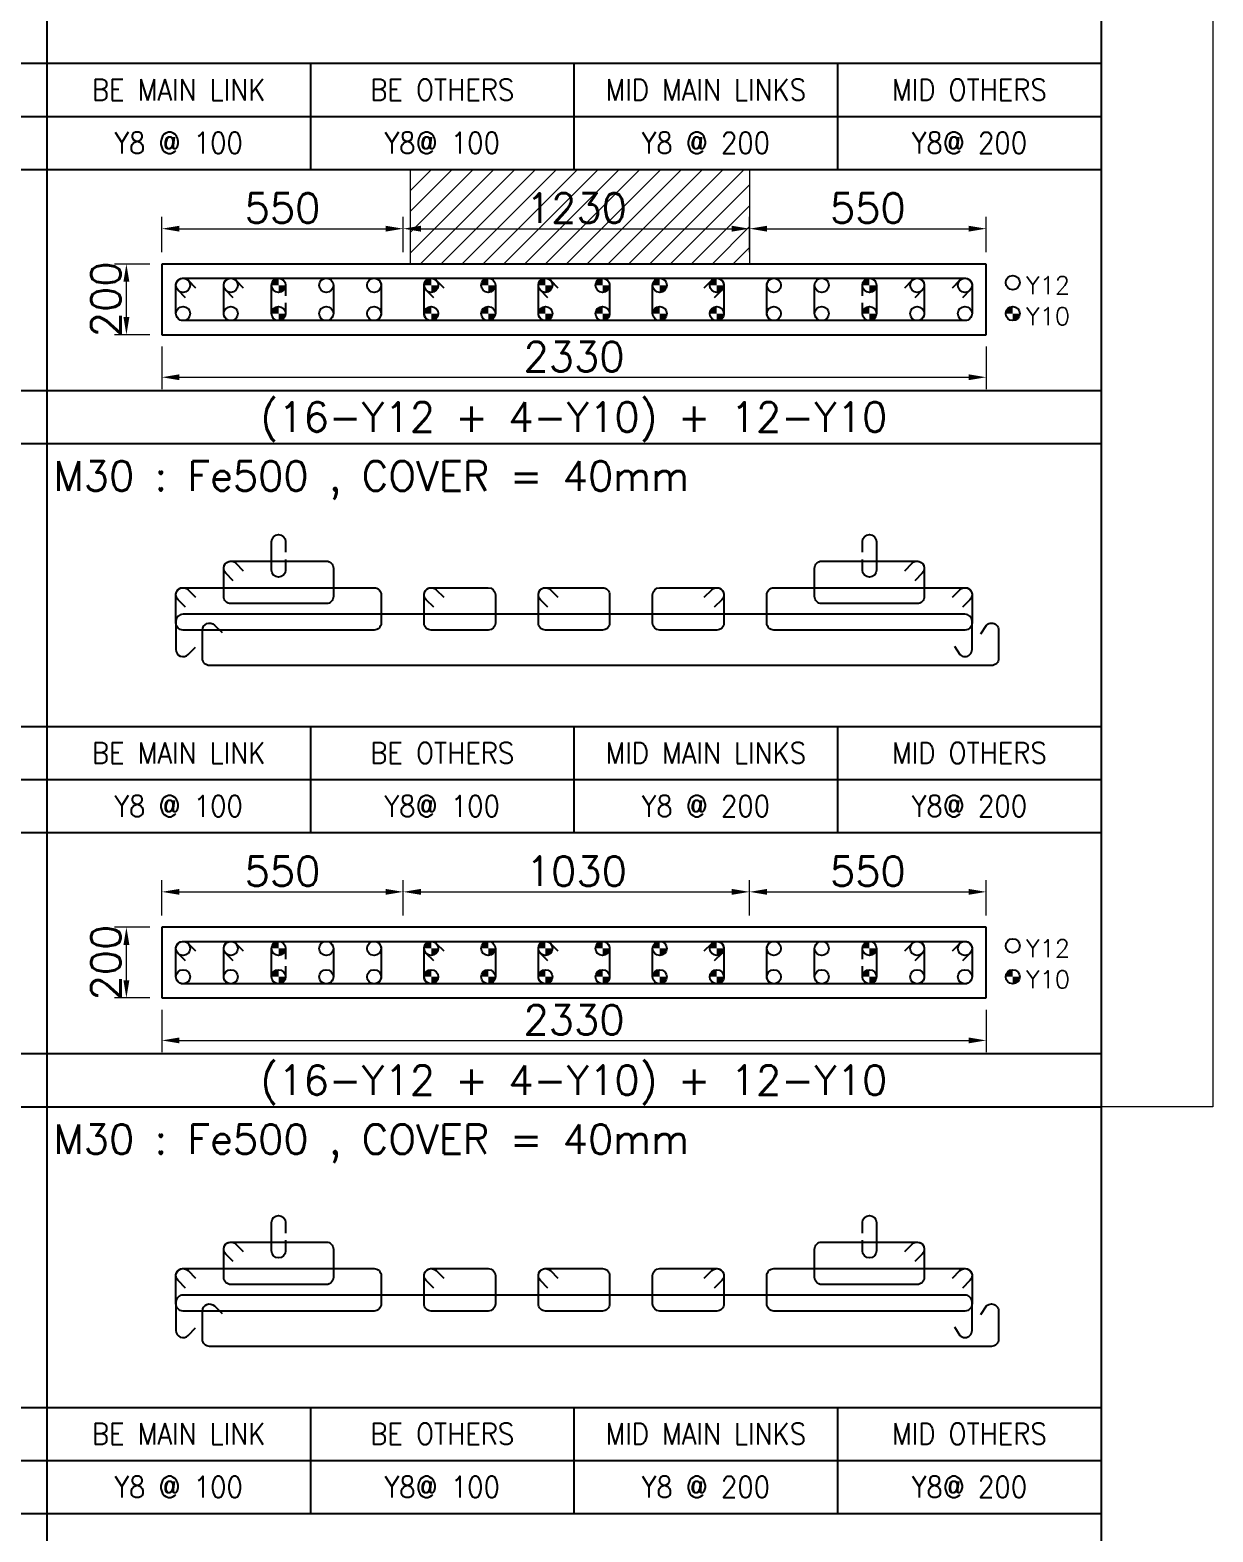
# Model space of a CAD drawing. Header units: millimetres. Extents: x -28339001 to -28288919, y 786803 to 887141.
# Drawn here: x -28324686 to -28314656, y 798369 to 811108 of the extents above; entities that cross this region are included whole.
import ezdxf
from ezdxf.enums import TextEntityAlignment as Align

# ---------------------------------------------------------------- set-up
doc = ezdxf.new("R2010")
doc.units = ezdxf.units.MM
doc.header["$LTSCALE"] = 1000
doc.header["$MEASUREMENT"] = 0
doc.header["$PDMODE"] = 34
doc.header["$PDSIZE"] = -8
doc.layers.get('0').update_dxf_attribs({"lineweight": 5})
for name, color, linetype in [('04 NORMAL TEXT.', 4, 'Continuous'), ('09 COL TEXT-SCH', 2, 'Continuous'), ('14 REINF', 6, 'Continuous'), ('22 TABLE FRAME', 5, 'Continuous'), ('23 STIRRUPS', 5, 'Continuous'), ('TEXT', 4, 'Continuous')]:
    doc.layers.add(name, color=color, linetype=linetype)
doc.layers.add('19 COLUMN', color=1, linetype='Continuous', lineweight=25)
doc.styles.add('ROMANS', font='simplex.shx')
doc.dimstyles.new('D 50', dxfattribs={"dimscale": 100, "dimtxt": 3, "dimasz": 1.5, "dimexe": 1, "dimexo": 1, "dimgap": 0.5, "dimtad": 1, "dimdec": 0, "dimdsep": 46, "dimtxsty": 'ROMANS', "dimcen": 2.5, "dimclrd": 5, "dimclre": 5, "dimclrt": 4, "dimadec": 0, "dimazin": 0, "dimtfac": 1, "dimtdec": 0, "dimtmove": 0, "dimatfit": 3, "dimfxl": 1, "dimlwd": 0, "dimlwe": 0, "dimarcsym": 0})

# ---------------------------------------------------------------- blocks, each defined once
blk = doc.blocks.new('*D43')
at = {"color": 5, "lineweight": 0, "transparency": 16777216}
for p, q in [((-28323568.5659, 802798.0245), (-28323568.5659, 802438.0245)), ((-28316578.5659, 802798.0245), (-28316578.5659, 802438.0245)), ((-28323418.5659, 802538.0245), (-28316728.5659, 802538.0245))]:
    blk.add_line(p, q, dxfattribs=at)
at = {"color": 5, "transparency": 16777216}
for points in [[(-28323418.5659, 802563.0245), (-28323418.5659, 802513.0245), (-28323568.5659, 802538.0245)], [(-28316728.5659, 802513.0245), (-28316728.5659, 802563.0245), (-28316578.5659, 802538.0245)]]:
    blk.add_solid(points, dxfattribs=at)
at = {"layer": 'Defpoints', "color": 0, "transparency": 16777216}
for p in [(-28323568.5659, 802898.0245), (-28316578.5659, 802898.0245), (-28316578.5659, 802538.0245)]:
    blk.add_point(p, dxfattribs=at)
at = {"color": 4, "transparency": 16777216, "insert": (-28320073.5659, 802713.0245), "char_height": 250, "attachment_point": 5, "style": 'ROMANS'}
blk.add_mtext('2330', dxfattribs=at)
blk = doc.blocks.new('*D44')
at = {"color": 5, "lineweight": 0, "transparency": 16777216}
for p, q in [((-28323568.5659, 808423.0245), (-28323568.5659, 808063.0245)), ((-28316578.5659, 808423.0245), (-28316578.5659, 808063.0245)), ((-28323418.5659, 808163.0245), (-28316728.5659, 808163.0245))]:
    blk.add_line(p, q, dxfattribs=at)
at = {"color": 5, "transparency": 16777216}
for points in [[(-28323418.5659, 808188.0245), (-28323418.5659, 808138.0245), (-28323568.5659, 808163.0245)], [(-28316728.5659, 808138.0245), (-28316728.5659, 808188.0245), (-28316578.5659, 808163.0245)]]:
    blk.add_solid(points, dxfattribs=at)
at = {"layer": 'Defpoints', "color": 0, "transparency": 16777216}
for p in [(-28323568.5659, 808523.0245), (-28316578.5659, 808523.0245), (-28316578.5659, 808163.0245)]:
    blk.add_point(p, dxfattribs=at)
at = {"color": 4, "transparency": 16777216, "insert": (-28320073.5659, 808338.0245), "char_height": 250, "attachment_point": 5, "style": 'ROMANS'}
blk.add_mtext('2330', dxfattribs=at)
blk = doc.blocks.new('*D103')
at = {"color": 5, "lineweight": 0, "transparency": 16777216}
for p, q in [((-28323668.5659, 803498.0245), (-28323968.5659, 803498.0245)), ((-28323868.5659, 803048.0245), (-28323868.5659, 803348.0245)), ((-28323668.5659, 802898.0245), (-28323968.5659, 802898.0245))]:
    blk.add_line(p, q, dxfattribs=at)
at = {"color": 5, "transparency": 16777216}
for points in [[(-28323843.5659, 803348.0245), (-28323893.5659, 803348.0245), (-28323868.5659, 803498.0245)], [(-28323893.5659, 803048.0245), (-28323843.5659, 803048.0245), (-28323868.5659, 802898.0245)]]:
    blk.add_solid(points, dxfattribs=at)
at = {"layer": 'Defpoints', "color": 0, "transparency": 16777216}
for p in [(-28323868.5659, 803498.0245), (-28323568.5659, 803498.0245), (-28323568.5659, 802898.0245)]:
    blk.add_point(p, dxfattribs=at)
at = {"color": 4, "transparency": 16777216, "insert": (-28324043.5659, 803198.0245), "char_height": 250, "attachment_point": 5, "rotation": 90, "style": 'ROMANS'}
blk.add_mtext('200', dxfattribs=at)
blk = doc.blocks.new('*D104')
at = {"color": 5, "lineweight": 0, "transparency": 16777216}
for p, q in [((-28323568.5659, 803598.0245), (-28323568.5659, 803898.0245)), ((-28321521.4607, 803598.0245), (-28321521.4607, 803898.0245)), ((-28323418.5659, 803798.0245), (-28321671.4607, 803798.0245))]:
    blk.add_line(p, q, dxfattribs=at)
at = {"color": 5, "transparency": 16777216}
for points in [[(-28323418.5659, 803823.0245), (-28323418.5659, 803773.0245), (-28323568.5659, 803798.0245)], [(-28321671.4607, 803773.0245), (-28321671.4607, 803823.0245), (-28321521.4607, 803798.0245)]]:
    blk.add_solid(points, dxfattribs=at)
at = {"layer": 'Defpoints', "color": 0, "transparency": 16777216}
for p in [(-28321521.4607, 803798.0245), (-28323568.5659, 803498.0245), (-28321521.4607, 803498.0245)]:
    blk.add_point(p, dxfattribs=at)
at = {"color": 4, "transparency": 16777216, "insert": (-28322545.0133, 803973.0245), "char_height": 250, "attachment_point": 5, "style": 'ROMANS'}
blk.add_mtext('550', dxfattribs=at)
blk = doc.blocks.new('*D105')
at = {"color": 5, "lineweight": 0, "transparency": 16777216}
for p, q in [((-28321521.4607, 803598.0245), (-28321521.4607, 803898.0245)), ((-28318585.9465, 803598.0245), (-28318585.9465, 803898.0245)), ((-28321371.4607, 803798.0245), (-28318735.9465, 803798.0245))]:
    blk.add_line(p, q, dxfattribs=at)
at = {"color": 5, "transparency": 16777216}
for points in [[(-28321371.4607, 803823.0245), (-28321371.4607, 803773.0245), (-28321521.4607, 803798.0245)], [(-28318735.9465, 803773.0245), (-28318735.9465, 803823.0245), (-28318585.9465, 803798.0245)]]:
    blk.add_solid(points, dxfattribs=at)
at = {"layer": 'Defpoints', "color": 0, "transparency": 16777216}
for p in [(-28318585.9465, 803798.0245), (-28321521.4607, 803498.0245), (-28318585.9465, 803498.0245)]:
    blk.add_point(p, dxfattribs=at)
at = {"color": 4, "transparency": 16777216, "insert": (-28320053.7036, 803973.0245), "char_height": 250, "attachment_point": 5, "style": 'ROMANS'}
blk.add_mtext('1030', dxfattribs=at)
blk = doc.blocks.new('*D106')
at = {"color": 5, "lineweight": 0, "transparency": 16777216}
for p, q in [((-28318585.9465, 803598.0245), (-28318585.9465, 803898.0245)), ((-28316578.5659, 803598.0245), (-28316578.5659, 803898.0245)), ((-28318435.9465, 803798.0245), (-28316728.5659, 803798.0245))]:
    blk.add_line(p, q, dxfattribs=at)
at = {"color": 5, "transparency": 16777216}
for points in [[(-28318435.9465, 803823.0245), (-28318435.9465, 803773.0245), (-28318585.9465, 803798.0245)], [(-28316728.5659, 803773.0245), (-28316728.5659, 803823.0245), (-28316578.5659, 803798.0245)]]:
    blk.add_solid(points, dxfattribs=at)
at = {"layer": 'Defpoints', "color": 0, "transparency": 16777216}
for p in [(-28316578.5659, 803798.0245), (-28318585.9465, 803498.0245), (-28316578.5659, 803498.0245)]:
    blk.add_point(p, dxfattribs=at)
at = {"color": 4, "transparency": 16777216, "insert": (-28317582.2562, 803973.0245), "char_height": 250, "attachment_point": 5, "style": 'ROMANS'}
blk.add_mtext('550', dxfattribs=at)
blk = doc.blocks.new('*D107')
at = {"color": 5, "lineweight": 0, "transparency": 16777216}
for p, q in [((-28323668.5659, 809123.0245), (-28323968.5659, 809123.0245)), ((-28323868.5659, 808673.0245), (-28323868.5659, 808973.0245)), ((-28323668.5659, 808523.0245), (-28323968.5659, 808523.0245))]:
    blk.add_line(p, q, dxfattribs=at)
at = {"color": 5, "transparency": 16777216}
for points in [[(-28323843.5659, 808973.0245), (-28323893.5659, 808973.0245), (-28323868.5659, 809123.0245)], [(-28323893.5659, 808673.0245), (-28323843.5659, 808673.0245), (-28323868.5659, 808523.0245)]]:
    blk.add_solid(points, dxfattribs=at)
at = {"layer": 'Defpoints', "color": 0, "transparency": 16777216}
for p in [(-28323868.5659, 809123.0245), (-28323568.5659, 809123.0245), (-28323568.5659, 808523.0245)]:
    blk.add_point(p, dxfattribs=at)
at = {"color": 4, "transparency": 16777216, "insert": (-28324043.5659, 808823.0245), "char_height": 250, "attachment_point": 5, "rotation": 90, "style": 'ROMANS'}
blk.add_mtext('200', dxfattribs=at)
blk = doc.blocks.new('*D108')
at = {"color": 5, "lineweight": 0, "transparency": 16777216}
for p, q in [((-28323568.5659, 809223.0245), (-28323568.5659, 809523.0245)), ((-28321521.4607, 809223.0245), (-28321521.4607, 809523.0245)), ((-28323418.5659, 809423.0245), (-28321671.4607, 809423.0245))]:
    blk.add_line(p, q, dxfattribs=at)
at = {"color": 5, "transparency": 16777216}
for points in [[(-28323418.5659, 809448.0245), (-28323418.5659, 809398.0245), (-28323568.5659, 809423.0245)], [(-28321671.4607, 809398.0245), (-28321671.4607, 809448.0245), (-28321521.4607, 809423.0245)]]:
    blk.add_solid(points, dxfattribs=at)
at = {"layer": 'Defpoints', "color": 0, "transparency": 16777216}
for p in [(-28321521.4607, 809423.0245), (-28323568.5659, 809123.0245), (-28321521.4607, 809123.0245)]:
    blk.add_point(p, dxfattribs=at)
at = {"color": 4, "transparency": 16777216, "insert": (-28322545.0133, 809598.0245), "char_height": 250, "attachment_point": 5, "style": 'ROMANS'}
blk.add_mtext('550', dxfattribs=at)
blk = doc.blocks.new('*D109')
at = {"color": 5, "lineweight": 0, "transparency": 16777216}
for p, q in [((-28321521.4607, 809223.0245), (-28321521.4607, 809523.0245)), ((-28318585.9465, 809223.0245), (-28318585.9465, 809523.0245)), ((-28321371.4607, 809423.0245), (-28318735.9465, 809423.0245))]:
    blk.add_line(p, q, dxfattribs=at)
at = {"color": 5, "transparency": 16777216}
for points in [[(-28321371.4607, 809448.0245), (-28321371.4607, 809398.0245), (-28321521.4607, 809423.0245)], [(-28318735.9465, 809398.0245), (-28318735.9465, 809448.0245), (-28318585.9465, 809423.0245)]]:
    blk.add_solid(points, dxfattribs=at)
at = {"layer": 'Defpoints', "color": 0, "transparency": 16777216}
for p in [(-28318585.9465, 809423.0245), (-28321521.4607, 809123.0245), (-28318585.9465, 809123.0245)]:
    blk.add_point(p, dxfattribs=at)
at = {"color": 4, "transparency": 16777216, "insert": (-28320053.7036, 809598.0245), "char_height": 250, "attachment_point": 5, "style": 'ROMANS'}
blk.add_mtext('1230', dxfattribs=at)
blk = doc.blocks.new('*D110')
at = {"color": 5, "lineweight": 0, "transparency": 16777216}
for p, q in [((-28318585.9465, 809223.0245), (-28318585.9465, 809523.0245)), ((-28316578.5659, 809223.0245), (-28316578.5659, 809523.0245)), ((-28318435.9465, 809423.0245), (-28316728.5659, 809423.0245))]:
    blk.add_line(p, q, dxfattribs=at)
at = {"color": 5, "transparency": 16777216}
for points in [[(-28318435.9465, 809448.0245), (-28318435.9465, 809398.0245), (-28318585.9465, 809423.0245)], [(-28316728.5659, 809398.0245), (-28316728.5659, 809448.0245), (-28316578.5659, 809423.0245)]]:
    blk.add_solid(points, dxfattribs=at)
at = {"layer": 'Defpoints', "color": 0, "transparency": 16777216}
for p in [(-28316578.5659, 809423.0245), (-28318585.9465, 809123.0245), (-28316578.5659, 809123.0245)]:
    blk.add_point(p, dxfattribs=at)
at = {"color": 4, "transparency": 16777216, "insert": (-28317582.2562, 809598.0245), "char_height": 250, "attachment_point": 5, "style": 'ROMANS'}
blk.add_mtext('550', dxfattribs=at)

msp = doc.modelspace()

# ---------------------------------------------------------------- hatches: boundary and pattern name
h = msp.add_hatch()
h.set_pattern_fill('ANSI31', color=256, scale=1000)
h.paths.add_polyline_path([(-28321461.2, 809925.8), (-28318585.9, 809925.8), (-28318585.9, 809123), (-28321461.2, 809123)])
at = {"layer": '14 REINF'}
h = msp.add_hatch(color=6, dxfattribs=at)
edge = h.paths.add_edge_path(flags=0)
edge.add_line((-28322638.6, 808943), (-28322578.6, 808943))
edge.add_line((-28322578.6, 808943), (-28322578.6, 809003))
edge.add_arc((-28322578.6, 808943), 60, 90, 180)
edge = h.paths.add_edge_path(flags=0)
edge.add_line((-28322518.6, 808943), (-28322578.6, 808943))
edge.add_line((-28322578.6, 808943), (-28322578.6, 808883))
edge.add_arc((-28322578.6, 808943), 60, 270, 360)
h = msp.add_hatch(color=6, dxfattribs=at)
edge = h.paths.add_edge_path(flags=0)
edge.add_line((-28321344.3, 808943), (-28321284.3, 808943))
edge.add_line((-28321284.3, 808943), (-28321284.3, 809003))
edge.add_arc((-28321284.3, 808943), 60, 90, 180)
edge = h.paths.add_edge_path(flags=0)
edge.add_line((-28321224.3, 808943), (-28321284.3, 808943))
edge.add_line((-28321284.3, 808943), (-28321284.3, 808883))
edge.add_arc((-28321284.3, 808943), 60, 270, 360)
h = msp.add_hatch(color=6, dxfattribs=at)
edge = h.paths.add_edge_path(flags=0)
edge.add_line((-28320860, 808943), (-28320800, 808943))
edge.add_line((-28320800, 808943), (-28320800, 809003))
edge.add_arc((-28320800, 808943), 60, 90, 180)
edge = h.paths.add_edge_path(flags=0)
edge.add_line((-28320740, 808943), (-28320800, 808943))
edge.add_line((-28320800, 808943), (-28320800, 808883))
edge.add_arc((-28320800, 808943), 60, 270, 360)
h = msp.add_hatch(color=6, dxfattribs=at)
edge = h.paths.add_edge_path(flags=0)
edge.add_line((-28320375.7, 808943), (-28320315.7, 808943))
edge.add_line((-28320315.7, 808943), (-28320315.7, 809003))
edge.add_arc((-28320315.7, 808943), 60, 90, 180)
edge = h.paths.add_edge_path(flags=0)
edge.add_line((-28320255.7, 808943), (-28320315.7, 808943))
edge.add_line((-28320315.7, 808943), (-28320315.7, 808883))
edge.add_arc((-28320315.7, 808943), 60, 270, 360)
h = msp.add_hatch(color=6, dxfattribs=at)
edge = h.paths.add_edge_path(flags=0)
edge.add_line((-28319891.4, 808943), (-28319831.4, 808943))
edge.add_line((-28319831.4, 808943), (-28319831.4, 809003))
edge.add_arc((-28319831.4, 808943), 60, 90, 180)
edge = h.paths.add_edge_path(flags=0)
edge.add_line((-28319771.4, 808943), (-28319831.4, 808943))
edge.add_line((-28319831.4, 808943), (-28319831.4, 808883))
edge.add_arc((-28319831.4, 808943), 60, 270, 360)
h = msp.add_hatch(color=6, dxfattribs=at)
edge = h.paths.add_edge_path(flags=0)
edge.add_line((-28319407.1, 808943), (-28319347.1, 808943))
edge.add_line((-28319347.1, 808943), (-28319347.1, 809003))
edge.add_arc((-28319347.1, 808943), 60, 90, 180)
edge = h.paths.add_edge_path(flags=0)
edge.add_line((-28319287.1, 808943), (-28319347.1, 808943))
edge.add_line((-28319347.1, 808943), (-28319347.1, 808883))
edge.add_arc((-28319347.1, 808943), 60, 270, 360)
h = msp.add_hatch(color=6, dxfattribs=at)
edge = h.paths.add_edge_path(flags=0)
edge.add_line((-28318922.9, 808943), (-28318862.9, 808943))
edge.add_line((-28318862.9, 808943), (-28318862.9, 809003))
edge.add_arc((-28318862.9, 808943), 60, 90, 180)
edge = h.paths.add_edge_path(flags=0)
edge.add_line((-28318802.9, 808943), (-28318862.9, 808943))
edge.add_line((-28318862.9, 808943), (-28318862.9, 808883))
edge.add_arc((-28318862.9, 808943), 60, 270, 360)
h = msp.add_hatch(color=6, dxfattribs=at)
edge = h.paths.add_edge_path(flags=0)
edge.add_line((-28317628.6, 808943), (-28317568.6, 808943))
edge.add_line((-28317568.6, 808943), (-28317568.6, 809003))
edge.add_arc((-28317568.6, 808943), 60, 90, 180)
edge = h.paths.add_edge_path(flags=0)
edge.add_line((-28317508.6, 808943), (-28317568.6, 808943))
edge.add_line((-28317568.6, 808943), (-28317568.6, 808883))
edge.add_arc((-28317568.6, 808943), 60, 270, 360)
h = msp.add_hatch(color=6, dxfattribs=at)
edge = h.paths.add_edge_path(flags=0)
edge.add_line((-28322638.6, 808703), (-28322578.6, 808703))
edge.add_line((-28322578.6, 808703), (-28322578.6, 808763))
edge.add_arc((-28322578.6, 808703), 60, 90, 180)
edge = h.paths.add_edge_path(flags=0)
edge.add_line((-28322518.6, 808703), (-28322578.6, 808703))
edge.add_line((-28322578.6, 808703), (-28322578.6, 808643))
edge.add_arc((-28322578.6, 808703), 60, 270, 360)
h = msp.add_hatch(color=6, dxfattribs=at)
edge = h.paths.add_edge_path(flags=0)
edge.add_line((-28321344.3, 808703), (-28321284.3, 808703))
edge.add_line((-28321284.3, 808703), (-28321284.3, 808763))
edge.add_arc((-28321284.3, 808703), 60, 90, 180)
edge = h.paths.add_edge_path(flags=0)
edge.add_line((-28321224.3, 808703), (-28321284.3, 808703))
edge.add_line((-28321284.3, 808703), (-28321284.3, 808643))
edge.add_arc((-28321284.3, 808703), 60, 270, 360)
h = msp.add_hatch(color=6, dxfattribs=at)
edge = h.paths.add_edge_path(flags=0)
edge.add_line((-28320860, 808703), (-28320800, 808703))
edge.add_line((-28320800, 808703), (-28320800, 808763))
edge.add_arc((-28320800, 808703), 60, 90, 180)
edge = h.paths.add_edge_path(flags=0)
edge.add_line((-28320740, 808703), (-28320800, 808703))
edge.add_line((-28320800, 808703), (-28320800, 808643))
edge.add_arc((-28320800, 808703), 60, 270, 360)
h = msp.add_hatch(color=6, dxfattribs=at)
edge = h.paths.add_edge_path(flags=0)
edge.add_line((-28320375.7, 808703), (-28320315.7, 808703))
edge.add_line((-28320315.7, 808703), (-28320315.7, 808763))
edge.add_arc((-28320315.7, 808703), 60, 90, 180)
edge = h.paths.add_edge_path(flags=0)
edge.add_line((-28320255.7, 808703), (-28320315.7, 808703))
edge.add_line((-28320315.7, 808703), (-28320315.7, 808643))
edge.add_arc((-28320315.7, 808703), 60, 270, 360)
h = msp.add_hatch(color=6, dxfattribs=at)
edge = h.paths.add_edge_path(flags=0)
edge.add_line((-28319891.4, 808703), (-28319831.4, 808703))
edge.add_line((-28319831.4, 808703), (-28319831.4, 808763))
edge.add_arc((-28319831.4, 808703), 60, 90, 180)
edge = h.paths.add_edge_path(flags=0)
edge.add_line((-28319771.4, 808703), (-28319831.4, 808703))
edge.add_line((-28319831.4, 808703), (-28319831.4, 808643))
edge.add_arc((-28319831.4, 808703), 60, 270, 360)
h = msp.add_hatch(color=6, dxfattribs=at)
edge = h.paths.add_edge_path(flags=0)
edge.add_line((-28319407.1, 808703), (-28319347.1, 808703))
edge.add_line((-28319347.1, 808703), (-28319347.1, 808763))
edge.add_arc((-28319347.1, 808703), 60, 90, 180)
edge = h.paths.add_edge_path(flags=0)
edge.add_line((-28319287.1, 808703), (-28319347.1, 808703))
edge.add_line((-28319347.1, 808703), (-28319347.1, 808643))
edge.add_arc((-28319347.1, 808703), 60, 270, 360)
h = msp.add_hatch(color=6, dxfattribs=at)
edge = h.paths.add_edge_path(flags=0)
edge.add_line((-28318922.9, 808703), (-28318862.9, 808703))
edge.add_line((-28318862.9, 808703), (-28318862.9, 808763))
edge.add_arc((-28318862.9, 808703), 60, 90, 180)
edge = h.paths.add_edge_path(flags=0)
edge.add_line((-28318802.9, 808703), (-28318862.9, 808703))
edge.add_line((-28318862.9, 808703), (-28318862.9, 808643))
edge.add_arc((-28318862.9, 808703), 60, 270, 360)
h = msp.add_hatch(color=6, dxfattribs=at)
edge = h.paths.add_edge_path(flags=0)
edge.add_line((-28317628.6, 808703), (-28317568.6, 808703))
edge.add_line((-28317568.6, 808703), (-28317568.6, 808763))
edge.add_arc((-28317568.6, 808703), 60, 90, 180)
edge = h.paths.add_edge_path(flags=0)
edge.add_line((-28317508.6, 808703), (-28317568.6, 808703))
edge.add_line((-28317568.6, 808703), (-28317568.6, 808643))
edge.add_arc((-28317568.6, 808703), 60, 270, 360)
h = msp.add_hatch(color=6, dxfattribs=at)
edge = h.paths.add_edge_path(flags=0)
edge.add_line((-28316413.6, 808703), (-28316353.6, 808703))
edge.add_line((-28316353.6, 808703), (-28316353.6, 808763))
edge.add_arc((-28316353.6, 808703), 60, 90, 180)
edge = h.paths.add_edge_path(flags=0)
edge.add_line((-28316293.6, 808703), (-28316353.6, 808703))
edge.add_line((-28316353.6, 808703), (-28316353.6, 808643))
edge.add_arc((-28316353.6, 808703), 60, 270, 360)
h = msp.add_hatch(color=6, dxfattribs=at)
edge = h.paths.add_edge_path(flags=0)
edge.add_line((-28322638.6, 803318), (-28322578.6, 803318))
edge.add_line((-28322578.6, 803318), (-28322578.6, 803378))
edge.add_arc((-28322578.6, 803318), 60, 90, 180)
edge = h.paths.add_edge_path(flags=0)
edge.add_line((-28322518.6, 803318), (-28322578.6, 803318))
edge.add_line((-28322578.6, 803318), (-28322578.6, 803258))
edge.add_arc((-28322578.6, 803318), 60, 270, 360)
h = msp.add_hatch(color=6, dxfattribs=at)
edge = h.paths.add_edge_path(flags=0)
edge.add_line((-28321344.3, 803318), (-28321284.3, 803318))
edge.add_line((-28321284.3, 803318), (-28321284.3, 803378))
edge.add_arc((-28321284.3, 803318), 60, 90, 180)
edge = h.paths.add_edge_path(flags=0)
edge.add_line((-28321224.3, 803318), (-28321284.3, 803318))
edge.add_line((-28321284.3, 803318), (-28321284.3, 803258))
edge.add_arc((-28321284.3, 803318), 60, 270, 360)
h = msp.add_hatch(color=6, dxfattribs=at)
edge = h.paths.add_edge_path(flags=0)
edge.add_line((-28320860, 803318), (-28320800, 803318))
edge.add_line((-28320800, 803318), (-28320800, 803378))
edge.add_arc((-28320800, 803318), 60, 90, 180)
edge = h.paths.add_edge_path(flags=0)
edge.add_line((-28320740, 803318), (-28320800, 803318))
edge.add_line((-28320800, 803318), (-28320800, 803258))
edge.add_arc((-28320800, 803318), 60, 270, 360)
h = msp.add_hatch(color=6, dxfattribs=at)
edge = h.paths.add_edge_path(flags=0)
edge.add_line((-28320375.7, 803318), (-28320315.7, 803318))
edge.add_line((-28320315.7, 803318), (-28320315.7, 803378))
edge.add_arc((-28320315.7, 803318), 60, 90, 180)
edge = h.paths.add_edge_path(flags=0)
edge.add_line((-28320255.7, 803318), (-28320315.7, 803318))
edge.add_line((-28320315.7, 803318), (-28320315.7, 803258))
edge.add_arc((-28320315.7, 803318), 60, 270, 360)
h = msp.add_hatch(color=6, dxfattribs=at)
edge = h.paths.add_edge_path(flags=0)
edge.add_line((-28319891.4, 803318), (-28319831.4, 803318))
edge.add_line((-28319831.4, 803318), (-28319831.4, 803378))
edge.add_arc((-28319831.4, 803318), 60, 90, 180)
edge = h.paths.add_edge_path(flags=0)
edge.add_line((-28319771.4, 803318), (-28319831.4, 803318))
edge.add_line((-28319831.4, 803318), (-28319831.4, 803258))
edge.add_arc((-28319831.4, 803318), 60, 270, 360)
h = msp.add_hatch(color=6, dxfattribs=at)
edge = h.paths.add_edge_path(flags=0)
edge.add_line((-28319407.1, 803318), (-28319347.1, 803318))
edge.add_line((-28319347.1, 803318), (-28319347.1, 803378))
edge.add_arc((-28319347.1, 803318), 60, 90, 180)
edge = h.paths.add_edge_path(flags=0)
edge.add_line((-28319287.1, 803318), (-28319347.1, 803318))
edge.add_line((-28319347.1, 803318), (-28319347.1, 803258))
edge.add_arc((-28319347.1, 803318), 60, 270, 360)
h = msp.add_hatch(color=6, dxfattribs=at)
edge = h.paths.add_edge_path(flags=0)
edge.add_line((-28318922.9, 803318), (-28318862.9, 803318))
edge.add_line((-28318862.9, 803318), (-28318862.9, 803378))
edge.add_arc((-28318862.9, 803318), 60, 90, 180)
edge = h.paths.add_edge_path(flags=0)
edge.add_line((-28318802.9, 803318), (-28318862.9, 803318))
edge.add_line((-28318862.9, 803318), (-28318862.9, 803258))
edge.add_arc((-28318862.9, 803318), 60, 270, 360)
h = msp.add_hatch(color=6, dxfattribs=at)
edge = h.paths.add_edge_path(flags=0)
edge.add_line((-28317628.6, 803318), (-28317568.6, 803318))
edge.add_line((-28317568.6, 803318), (-28317568.6, 803378))
edge.add_arc((-28317568.6, 803318), 60, 90, 180)
edge = h.paths.add_edge_path(flags=0)
edge.add_line((-28317508.6, 803318), (-28317568.6, 803318))
edge.add_line((-28317568.6, 803318), (-28317568.6, 803258))
edge.add_arc((-28317568.6, 803318), 60, 270, 360)
h = msp.add_hatch(color=6, dxfattribs=at)
edge = h.paths.add_edge_path(flags=0)
edge.add_line((-28322638.6, 803078), (-28322578.6, 803078))
edge.add_line((-28322578.6, 803078), (-28322578.6, 803138))
edge.add_arc((-28322578.6, 803078), 60, 90, 180)
edge = h.paths.add_edge_path(flags=0)
edge.add_line((-28322518.6, 803078), (-28322578.6, 803078))
edge.add_line((-28322578.6, 803078), (-28322578.6, 803018))
edge.add_arc((-28322578.6, 803078), 60, 270, 360)
h = msp.add_hatch(color=6, dxfattribs=at)
edge = h.paths.add_edge_path(flags=0)
edge.add_line((-28321344.3, 803078), (-28321284.3, 803078))
edge.add_line((-28321284.3, 803078), (-28321284.3, 803138))
edge.add_arc((-28321284.3, 803078), 60, 90, 180)
edge = h.paths.add_edge_path(flags=0)
edge.add_line((-28321224.3, 803078), (-28321284.3, 803078))
edge.add_line((-28321284.3, 803078), (-28321284.3, 803018))
edge.add_arc((-28321284.3, 803078), 60, 270, 360)
h = msp.add_hatch(color=6, dxfattribs=at)
edge = h.paths.add_edge_path(flags=0)
edge.add_line((-28320860, 803078), (-28320800, 803078))
edge.add_line((-28320800, 803078), (-28320800, 803138))
edge.add_arc((-28320800, 803078), 60, 90, 180)
edge = h.paths.add_edge_path(flags=0)
edge.add_line((-28320740, 803078), (-28320800, 803078))
edge.add_line((-28320800, 803078), (-28320800, 803018))
edge.add_arc((-28320800, 803078), 60, 270, 360)
h = msp.add_hatch(color=6, dxfattribs=at)
edge = h.paths.add_edge_path(flags=0)
edge.add_line((-28320375.7, 803078), (-28320315.7, 803078))
edge.add_line((-28320315.7, 803078), (-28320315.7, 803138))
edge.add_arc((-28320315.7, 803078), 60, 90, 180)
edge = h.paths.add_edge_path(flags=0)
edge.add_line((-28320255.7, 803078), (-28320315.7, 803078))
edge.add_line((-28320315.7, 803078), (-28320315.7, 803018))
edge.add_arc((-28320315.7, 803078), 60, 270, 360)
h = msp.add_hatch(color=6, dxfattribs=at)
edge = h.paths.add_edge_path(flags=0)
edge.add_line((-28319891.4, 803078), (-28319831.4, 803078))
edge.add_line((-28319831.4, 803078), (-28319831.4, 803138))
edge.add_arc((-28319831.4, 803078), 60, 90, 180)
edge = h.paths.add_edge_path(flags=0)
edge.add_line((-28319771.4, 803078), (-28319831.4, 803078))
edge.add_line((-28319831.4, 803078), (-28319831.4, 803018))
edge.add_arc((-28319831.4, 803078), 60, 270, 360)
h = msp.add_hatch(color=6, dxfattribs=at)
edge = h.paths.add_edge_path(flags=0)
edge.add_line((-28319407.1, 803078), (-28319347.1, 803078))
edge.add_line((-28319347.1, 803078), (-28319347.1, 803138))
edge.add_arc((-28319347.1, 803078), 60, 90, 180)
edge = h.paths.add_edge_path(flags=0)
edge.add_line((-28319287.1, 803078), (-28319347.1, 803078))
edge.add_line((-28319347.1, 803078), (-28319347.1, 803018))
edge.add_arc((-28319347.1, 803078), 60, 270, 360)
h = msp.add_hatch(color=6, dxfattribs=at)
edge = h.paths.add_edge_path(flags=0)
edge.add_line((-28318922.9, 803078), (-28318862.9, 803078))
edge.add_line((-28318862.9, 803078), (-28318862.9, 803138))
edge.add_arc((-28318862.9, 803078), 60, 90, 180)
edge = h.paths.add_edge_path(flags=0)
edge.add_line((-28318802.9, 803078), (-28318862.9, 803078))
edge.add_line((-28318862.9, 803078), (-28318862.9, 803018))
edge.add_arc((-28318862.9, 803078), 60, 270, 360)
h = msp.add_hatch(color=6, dxfattribs=at)
edge = h.paths.add_edge_path(flags=0)
edge.add_line((-28317628.6, 803078), (-28317568.6, 803078))
edge.add_line((-28317568.6, 803078), (-28317568.6, 803138))
edge.add_arc((-28317568.6, 803078), 60, 90, 180)
edge = h.paths.add_edge_path(flags=0)
edge.add_line((-28317508.6, 803078), (-28317568.6, 803078))
edge.add_line((-28317568.6, 803078), (-28317568.6, 803018))
edge.add_arc((-28317568.6, 803078), 60, 270, 360)
h = msp.add_hatch(color=6, dxfattribs=at)
edge = h.paths.add_edge_path(flags=0)
edge.add_line((-28316413.6, 803078), (-28316353.6, 803078))
edge.add_line((-28316353.6, 803078), (-28316353.6, 803138))
edge.add_arc((-28316353.6, 803078), 60, 90, 180)
edge = h.paths.add_edge_path(flags=0)
edge.add_line((-28316293.6, 803078), (-28316353.6, 803078))
edge.add_line((-28316353.6, 803078), (-28316353.6, 803018))
edge.add_arc((-28316353.6, 803078), 60, 270, 360)

# ---------------------------------------------------------------- linework, layer by layer
for points in [[(-28339000.9, 869475.8), (-28314656.1, 869475.8), (-28314656.1, 801975.8), (-28339000.9, 801975.8)], [(-28321461.2, 809925.8), (-28318585.9, 809925.8), (-28318585.9, 809123), (-28321461.2, 809123)]]:
    msp.add_lwpolyline(points, close=True)
at = {"layer": '14 REINF', "color": 6}
for centre in [(-28323388.6, 808943), (-28322983.6, 808943), (-28322578.6, 808943), (-28322173.6, 808943), (-28321768.6, 808943), (-28321284.3, 808943), (-28320800, 808943), (-28320315.7, 808943), (-28319831.4, 808943), (-28319347.1, 808943), (-28318862.9, 808943), (-28318378.6, 808943), (-28317973.6, 808943), (-28317568.6, 808943), (-28317163.6, 808943), (-28316758.6, 808943), (-28316353.6, 808965.5), (-28323388.6, 808703), (-28322983.6, 808703), (-28322578.6, 808703), (-28322173.6, 808703), (-28321768.6, 808703), (-28321284.3, 808703), (-28320800, 808703), (-28320315.7, 808703), (-28319831.4, 808703), (-28319347.1, 808703), (-28318862.9, 808703), (-28318378.6, 808703), (-28317973.6, 808703), (-28317568.6, 808703), (-28317163.6, 808703), (-28316758.6, 808703), (-28316353.6, 808703), (-28323388.6, 803318), (-28322983.6, 803318), (-28322578.6, 803318), (-28322173.6, 803318), (-28321768.6, 803318), (-28321284.3, 803318), (-28320800, 803318), (-28320315.7, 803318), (-28319831.4, 803318), (-28319347.1, 803318), (-28318862.9, 803318), (-28318378.6, 803318), (-28317973.6, 803318), (-28317568.6, 803318), (-28317163.6, 803318), (-28316758.6, 803318), (-28316353.6, 803340.5), (-28323388.6, 803078), (-28322983.6, 803078), (-28322578.6, 803078), (-28322173.6, 803078), (-28321768.6, 803078), (-28321284.3, 803078), (-28320800, 803078), (-28320315.7, 803078), (-28319831.4, 803078), (-28319347.1, 803078), (-28318862.9, 803078), (-28318378.6, 803078), (-28317973.6, 803078), (-28317568.6, 803078), (-28317163.6, 803078), (-28316758.6, 803078), (-28316353.6, 803078)]:
    msp.add_circle(centre, 60, dxfattribs=at)
at = {"layer": '19 COLUMN', "color": 4}
for points in [[(-28316578.6, 809123), (-28323568.6, 809123)], [(-28323568.6, 809123), (-28323568.6, 808523)], [(-28316578.6, 808523), (-28316578.6, 809123)], [(-28323568.6, 808523), (-28316578.6, 808523)], [(-28316578.6, 803498), (-28323568.6, 803498)], [(-28323568.6, 803498), (-28323568.6, 802898)], [(-28316578.6, 802898), (-28316578.6, 803498)], [(-28323568.6, 802898), (-28316578.6, 802898)]]:
    msp.add_lwpolyline(points, dxfattribs=at)
at = {"layer": '22 TABLE FRAME', "color": 5, "linetype": 'Continuous'}
for p, q in [((-28324543.6, 863850.8), (-28324543.6, 789225.8)), ((-28315603.6, 863850.8), (-28315603.6, 789225.8)), ((-28332493.6, 810825.8), (-28315603.6, 810825.8)), ((-28322308.6, 810825.8), (-28322308.6, 809925.8)), ((-28320073.6, 810825.8), (-28320073.6, 809925.8)), ((-28317838.6, 810825.8), (-28317838.6, 809925.8)), ((-28332493.6, 810375.8), (-28315603.6, 810375.8)), ((-28332493.6, 809925.8), (-28315603.6, 809925.8)), ((-28332493.6, 808050.8), (-28315603.6, 808050.8)), ((-28336993.6, 807600.8), (-28315603.6, 807600.8)), ((-28332493.6, 805200.8), (-28315603.6, 805200.8)), ((-28322308.6, 805200.8), (-28322308.6, 804300.8)), ((-28320073.6, 805200.8), (-28320073.6, 804300.8)), ((-28317838.6, 805200.8), (-28317838.6, 804300.8)), ((-28332493.6, 804750.8), (-28315603.6, 804750.8)), ((-28332493.6, 804300.8), (-28315603.6, 804300.8)), ((-28332493.6, 802425.8), (-28315603.6, 802425.8)), ((-28336993.6, 801975.8), (-28315603.6, 801975.8)), ((-28332493.6, 799425.8), (-28315603.6, 799425.8)), ((-28322308.6, 799425.8), (-28322308.6, 798525.8)), ((-28320073.6, 799425.8), (-28320073.6, 798525.8)), ((-28317838.6, 799425.8), (-28317838.6, 798525.8)), ((-28332493.6, 798975.8), (-28315603.6, 798975.8)), ((-28332493.6, 798525.8), (-28315603.6, 798525.8))]:
    msp.add_line(p, q, dxfattribs=at)
at = {"layer": '23 STIRRUPS', "color": 5}
for points in [[(-28323367.4, 808837), (-28323431, 808900.6, -0.668178), (-28323388.6, 809003), (-28316758.6, 809003, -0.4142136), (-28316698.6, 808943), (-28316698.6, 808703, -0.4142136), (-28316758.6, 808643), (-28323388.6, 808643, -0.4142136), (-28323448.6, 808703), (-28323448.6, 808943, -0.6681793), (-28323346.1, 808985.5), (-28323282.5, 808921.8)], [(-28323367.4, 808837), (-28323431, 808900.6, -0.668178), (-28323388.6, 809003), (-28321768.6, 809003, -0.4142136), (-28321708.6, 808943), (-28321708.6, 808703, -0.4142136), (-28321768.6, 808643), (-28323388.6, 808643, -0.4142136), (-28323448.6, 808703), (-28323448.6, 808943, -0.6681793), (-28323346.1, 808985.5), (-28323282.5, 808921.8)], [(-28322962.4, 808837), (-28323026, 808900.6, -0.668178), (-28322983.6, 809003), (-28322173.6, 809003, -0.4142136), (-28322113.6, 808943), (-28322113.6, 808703, -0.4142136), (-28322173.6, 808643), (-28322983.6, 808643, -0.4142136), (-28323043.6, 808703), (-28323043.6, 808943, -0.6681793), (-28322941.1, 808985.5), (-28322877.5, 808921.8)], [(-28322518.6, 808793), (-28322518.6, 808703, -1), (-28322638.6, 808703), (-28322638.6, 808943, -1), (-28322518.6, 808943), (-28322518.6, 808853)], [(-28321263.1, 808837), (-28321326.7, 808900.6, -0.6682232), (-28321284.3, 809003), (-28320800, 809003, -0.4141037), (-28320740, 808943), (-28320740, 808703, -0.4141037), (-28320800, 808643), (-28321284.3, 808643, -0.4142502), (-28321344.3, 808703), (-28321344.3, 808943, -0.6681793), (-28321241.9, 808985.5), (-28321178.2, 808921.8)], [(-28320294.5, 808837), (-28320358.2, 808900.6, -0.6683588), (-28320315.7, 809003), (-28319831.4, 809003, -0.41436), (-28319771.4, 808943), (-28319771.4, 808703, -0.41436), (-28319831.4, 808643), (-28320315.7, 808643, -0.41436), (-28320375.7, 808703), (-28320375.7, 808943, -0.6681793), (-28320273.3, 808985.5), (-28320209.7, 808921.8)], [(-28318968.9, 808921.8), (-28318905.3, 808985.5, -0.6681793), (-28318802.8, 808943), (-28318802.8, 808703, -0.4142502), (-28318862.8, 808643), (-28319347.1, 808643, -0.4141037), (-28319407.1, 808703), (-28319407.1, 808943, -0.4141037), (-28319347.1, 809003), (-28318862.8, 809003, -0.6682232), (-28318820.4, 808900.6), (-28318884.1, 808837)], [(-28316864.6, 808921.8), (-28316801, 808985.5, -0.6681793), (-28316698.6, 808943), (-28316698.6, 808703, -0.4142136), (-28316758.6, 808643), (-28318378.6, 808643, -0.4142136), (-28318438.6, 808703), (-28318438.6, 808943, -0.4142136), (-28318378.6, 809003), (-28316758.6, 809003, -0.668178), (-28316716.1, 808900.6), (-28316779.8, 808837)], [(-28317269.6, 808921.8), (-28317206, 808985.5, -0.6681793), (-28317103.6, 808943), (-28317103.6, 808703, -0.4142136), (-28317163.6, 808643), (-28317973.6, 808643, -0.4142136), (-28318033.6, 808703), (-28318033.6, 808943, -0.4142136), (-28317973.6, 809003), (-28317163.6, 809003, -0.668178), (-28317121.1, 808900.6), (-28317184.8, 808837)], [(-28317628.6, 808853), (-28317628.6, 808943, -1), (-28317508.6, 808943), (-28317508.6, 808703, -1), (-28317628.6, 808703), (-28317628.6, 808793)], [(-28322518.6, 806618), (-28322518.6, 806528, -1), (-28322638.6, 806528), (-28322638.6, 806768, -1), (-28322518.6, 806768), (-28322518.6, 806678)], [(-28317628.6, 806678), (-28317628.6, 806768, -1), (-28317508.6, 806768), (-28317508.6, 806528, -1), (-28317628.6, 806528), (-28317628.6, 806618)], [(-28322962.4, 806437), (-28323026, 806500.6, -0.668178), (-28322983.6, 806603), (-28322173.6, 806603, -0.4142136), (-28322113.6, 806543), (-28322113.6, 806303, -0.4142136), (-28322173.6, 806243), (-28322983.6, 806243, -0.4142136), (-28323043.6, 806303), (-28323043.6, 806543, -0.6681793), (-28322941.1, 806585.5), (-28322877.5, 806521.8)], [(-28317269.6, 806521.8), (-28317206, 806585.5, -0.6681793), (-28317103.6, 806543), (-28317103.6, 806303, -0.4142136), (-28317163.6, 806243), (-28317973.6, 806243, -0.4142136), (-28318033.6, 806303), (-28318033.6, 806543, -0.4142136), (-28317973.6, 806603), (-28317163.6, 806603, -0.668178), (-28317121.1, 806500.6), (-28317184.8, 806437)], [(-28323367.4, 806212), (-28323431, 806275.6, -0.668178), (-28323388.6, 806378), (-28321768.6, 806378, -0.4142136), (-28321708.6, 806318), (-28321708.6, 806078, -0.4142136), (-28321768.6, 806018), (-28323388.6, 806018, -0.4142136), (-28323448.6, 806078), (-28323448.6, 806318, -0.6681793), (-28323346.1, 806360.5), (-28323282.5, 806296.8)], [(-28321263.1, 806212), (-28321326.7, 806275.6, -0.6682232), (-28321284.3, 806378), (-28320800, 806378, -0.4141037), (-28320740, 806318), (-28320740, 806078, -0.4141037), (-28320800, 806018), (-28321284.3, 806018, -0.4142502), (-28321344.3, 806078), (-28321344.3, 806318, -0.6681793), (-28321241.9, 806360.5), (-28321178.2, 806296.8)], [(-28320294.5, 806212), (-28320358.2, 806275.6, -0.6683588), (-28320315.7, 806378), (-28319831.4, 806378, -0.41436), (-28319771.4, 806318), (-28319771.4, 806078, -0.41436), (-28319831.4, 806018), (-28320315.7, 806018, -0.41436), (-28320375.7, 806078), (-28320375.7, 806318, -0.6681793), (-28320273.3, 806360.5), (-28320209.7, 806296.8)], [(-28318968.9, 806296.8), (-28318905.3, 806360.5, -0.6681793), (-28318802.8, 806318), (-28318802.8, 806078, -0.4142502), (-28318862.8, 806018), (-28319347.1, 806018, -0.4141037), (-28319407.1, 806078), (-28319407.1, 806318, -0.4141037), (-28319347.1, 806378), (-28318862.8, 806378, -0.6682232), (-28318820.4, 806275.6), (-28318884.1, 806212)], [(-28316864.6, 806296.8), (-28316801, 806360.5, -0.6681793), (-28316698.6, 806318), (-28316698.6, 806078, -0.4142136), (-28316758.6, 806018), (-28318378.6, 806018, -0.4142136), (-28318438.6, 806078), (-28318438.6, 806318, -0.4142136), (-28318378.6, 806378), (-28316758.6, 806378, -0.668178), (-28316716.1, 806275.6), (-28316779.8, 806212)], [(-28316848.6, 805883), (-28316801, 805810.6, 0.1989119), (-28316758.6, 805793, 0.4142136), (-28316698.6, 805853), (-28316698.6, 806093, 0.4142136), (-28316758.6, 806153), (-28323388.6, 806153, 0.4142136), (-28323448.6, 806093), (-28323448.6, 805853, 0.6681793), (-28323346.1, 805810.6), (-28323282.5, 805874.2)], [(-28316623.6, 805988), (-28316576, 806060.5, -0.1989119), (-28316533.6, 806078, -0.4142136), (-28316473.6, 806018), (-28316473.6, 805778, -0.4142136), (-28316533.6, 805718), (-28323163.6, 805718, -0.4142136), (-28323223.6, 805778), (-28323223.6, 806018, -0.6681793), (-28323121.1, 806060.5), (-28323057.5, 805996.8)], [(-28323367.4, 803212), (-28323431, 803275.6, -0.668178), (-28323388.6, 803378), (-28316758.6, 803378, -0.4142136), (-28316698.6, 803318), (-28316698.6, 803078, -0.4142136), (-28316758.6, 803018), (-28323388.6, 803018, -0.4142136), (-28323448.6, 803078), (-28323448.6, 803318, -0.6681793), (-28323346.1, 803360.5), (-28323282.5, 803296.8)], [(-28323367.4, 803212), (-28323431, 803275.6, -0.668178), (-28323388.6, 803378), (-28321768.6, 803378, -0.4142136), (-28321708.6, 803318), (-28321708.6, 803078, -0.4142136), (-28321768.6, 803018), (-28323388.6, 803018, -0.4142136), (-28323448.6, 803078), (-28323448.6, 803318, -0.6681793), (-28323346.1, 803360.5), (-28323282.5, 803296.8)], [(-28322962.4, 803212), (-28323026, 803275.6, -0.668178), (-28322983.6, 803378), (-28322173.6, 803378, -0.4142136), (-28322113.6, 803318), (-28322113.6, 803078, -0.4142136), (-28322173.6, 803018), (-28322983.6, 803018, -0.4142136), (-28323043.6, 803078), (-28323043.6, 803318, -0.6681793), (-28322941.1, 803360.5), (-28322877.5, 803296.8)], [(-28322518.6, 803168), (-28322518.6, 803078, -1), (-28322638.6, 803078), (-28322638.6, 803318, -1), (-28322518.6, 803318), (-28322518.6, 803228)], [(-28321263.1, 803212), (-28321326.7, 803275.6, -0.6682232), (-28321284.3, 803378), (-28320800, 803378, -0.4141037), (-28320740, 803318), (-28320740, 803078, -0.4141037), (-28320800, 803018), (-28321284.3, 803018, -0.4142502), (-28321344.3, 803078), (-28321344.3, 803318, -0.6681793), (-28321241.9, 803360.5), (-28321178.2, 803296.8)], [(-28320294.5, 803212), (-28320358.2, 803275.6, -0.6683588), (-28320315.7, 803378), (-28319831.4, 803378, -0.41436), (-28319771.4, 803318), (-28319771.4, 803078, -0.41436), (-28319831.4, 803018), (-28320315.7, 803018, -0.41436), (-28320375.7, 803078), (-28320375.7, 803318, -0.6681793), (-28320273.3, 803360.5), (-28320209.7, 803296.8)], [(-28318968.9, 803296.8), (-28318905.3, 803360.5, -0.6681793), (-28318802.8, 803318), (-28318802.8, 803078, -0.4142502), (-28318862.8, 803018), (-28319347.1, 803018, -0.4141037), (-28319407.1, 803078), (-28319407.1, 803318, -0.4141037), (-28319347.1, 803378), (-28318862.8, 803378, -0.6682232), (-28318820.4, 803275.6), (-28318884.1, 803212)], [(-28316864.6, 803296.8), (-28316801, 803360.5, -0.6681793), (-28316698.6, 803318), (-28316698.6, 803078, -0.4142136), (-28316758.6, 803018), (-28318378.6, 803018, -0.4142136), (-28318438.6, 803078), (-28318438.6, 803318, -0.4142136), (-28318378.6, 803378), (-28316758.6, 803378, -0.668178), (-28316716.1, 803275.6), (-28316779.8, 803212)], [(-28317269.6, 803296.8), (-28317206, 803360.5, -0.6681793), (-28317103.6, 803318), (-28317103.6, 803078, -0.4142136), (-28317163.6, 803018), (-28317973.6, 803018, -0.4142136), (-28318033.6, 803078), (-28318033.6, 803318, -0.4142136), (-28317973.6, 803378), (-28317163.6, 803378, -0.668178), (-28317121.1, 803275.6), (-28317184.8, 803212)], [(-28317628.6, 803228), (-28317628.6, 803318, -1), (-28317508.6, 803318), (-28317508.6, 803078, -1), (-28317628.6, 803078), (-28317628.6, 803168)], [(-28322518.6, 800843), (-28322518.6, 800753, -1), (-28322638.6, 800753), (-28322638.6, 800993, -1), (-28322518.6, 800993), (-28322518.6, 800903)], [(-28317628.6, 800903), (-28317628.6, 800993, -1), (-28317508.6, 800993), (-28317508.6, 800753, -1), (-28317628.6, 800753), (-28317628.6, 800843)], [(-28322962.4, 800662), (-28323026, 800725.6, -0.668178), (-28322983.6, 800828), (-28322173.6, 800828, -0.4142136), (-28322113.6, 800768), (-28322113.6, 800528, -0.4142136), (-28322173.6, 800468), (-28322983.6, 800468, -0.4142136), (-28323043.6, 800528), (-28323043.6, 800768, -0.6681793), (-28322941.1, 800810.5), (-28322877.5, 800746.8)], [(-28317269.6, 800746.8), (-28317206, 800810.5, -0.6681793), (-28317103.6, 800768), (-28317103.6, 800528, -0.4142136), (-28317163.6, 800468), (-28317973.6, 800468, -0.4142136), (-28318033.6, 800528), (-28318033.6, 800768, -0.4142136), (-28317973.6, 800828), (-28317163.6, 800828, -0.668178), (-28317121.1, 800725.6), (-28317184.8, 800662)], [(-28323367.4, 800437), (-28323431, 800500.6, -0.668178), (-28323388.6, 800603), (-28321768.6, 800603, -0.4142136), (-28321708.6, 800543), (-28321708.6, 800303, -0.4142136), (-28321768.6, 800243), (-28323388.6, 800243, -0.4142136), (-28323448.6, 800303), (-28323448.6, 800543, -0.6681793), (-28323346.1, 800585.5), (-28323282.5, 800521.8)], [(-28321263.1, 800437), (-28321326.7, 800500.6, -0.6682232), (-28321284.3, 800603), (-28320800, 800603, -0.4141037), (-28320740, 800543), (-28320740, 800303, -0.4141037), (-28320800, 800243), (-28321284.3, 800243, -0.4142502), (-28321344.3, 800303), (-28321344.3, 800543, -0.6681793), (-28321241.9, 800585.5), (-28321178.2, 800521.8)], [(-28320294.5, 800437), (-28320358.2, 800500.6, -0.6683588), (-28320315.7, 800603), (-28319831.4, 800603, -0.41436), (-28319771.4, 800543), (-28319771.4, 800303, -0.41436), (-28319831.4, 800243), (-28320315.7, 800243, -0.41436), (-28320375.7, 800303), (-28320375.7, 800543, -0.6681793), (-28320273.3, 800585.5), (-28320209.7, 800521.8)], [(-28318968.9, 800521.8), (-28318905.3, 800585.5, -0.6681793), (-28318802.8, 800543), (-28318802.8, 800303, -0.4142502), (-28318862.8, 800243), (-28319347.1, 800243, -0.4141037), (-28319407.1, 800303), (-28319407.1, 800543, -0.4141037), (-28319347.1, 800603), (-28318862.8, 800603, -0.6682232), (-28318820.4, 800500.6), (-28318884.1, 800437)], [(-28316864.6, 800521.8), (-28316801, 800585.5, -0.6681793), (-28316698.6, 800543), (-28316698.6, 800303, -0.4142136), (-28316758.6, 800243), (-28318378.6, 800243, -0.4142136), (-28318438.6, 800303), (-28318438.6, 800543, -0.4142136), (-28318378.6, 800603), (-28316758.6, 800603, -0.668178), (-28316716.1, 800500.6), (-28316779.8, 800437)], [(-28316848.6, 800108), (-28316801, 800035.6, 0.1989119), (-28316758.6, 800018, 0.4142136), (-28316698.6, 800078), (-28316698.6, 800318, 0.4142136), (-28316758.6, 800378), (-28323388.6, 800378, 0.4142136), (-28323448.6, 800318), (-28323448.6, 800078, 0.6681793), (-28323346.1, 800035.6), (-28323282.5, 800099.2)], [(-28316623.6, 800213), (-28316576, 800285.5, -0.1989119), (-28316533.6, 800303, -0.4142136), (-28316473.6, 800243), (-28316473.6, 800003, -0.4142136), (-28316533.6, 799943), (-28323163.6, 799943, -0.4142136), (-28323223.6, 800003), (-28323223.6, 800243, -0.6681793), (-28323121.1, 800285.5), (-28323057.5, 800221.8)]]:
    msp.add_lwpolyline(points, format="xyb", dxfattribs=at)

# ---------------------------------------------------------------- texts
at = {"layer": '04 NORMAL TEXT.', "color": 4, "style": 'ROMANS', "width": 0.9}
for s, p in [('BE MAIN LINK', (-28323426.1, 810600.8)), ('BE OTHERS', (-28321191.1, 810600.8)), ('MID MAIN LINKS', (-28318956.1, 810600.8)), ('MID OTHERS', (-28316721.1, 810600.8)), ('Y8 @ 100', (-28323426.1, 810150.8)), ('Y8@ 100', (-28321191.1, 810150.8)), ('Y8 @ 200', (-28318956.1, 810150.8)), ('Y8@ 200', (-28316721.1, 810150.8)), ('BE MAIN LINK', (-28323426.1, 804975.8)), ('BE OTHERS', (-28321191.1, 804975.8)), ('MID MAIN LINKS', (-28318956.1, 804975.8)), ('MID OTHERS', (-28316721.1, 804975.8)), ('Y8 @ 100', (-28323426.1, 804525.8)), ('Y8@ 100', (-28321191.1, 804525.8)), ('Y8 @ 200', (-28318956.1, 804525.8)), ('Y8@ 200', (-28316721.1, 804525.8)), ('BE MAIN LINK', (-28323426.1, 799200.8)), ('BE OTHERS', (-28321191.1, 799200.8)), ('MID MAIN LINKS', (-28318956.1, 799200.8)), ('MID OTHERS', (-28316721.1, 799200.8)), ('Y8 @ 100', (-28323426.1, 798750.8)), ('Y8@ 100', (-28321191.1, 798750.8)), ('Y8 @ 200', (-28318956.1, 798750.8)), ('Y8@ 200', (-28316721.1, 798750.8))]:
    msp.add_text(s, height=180, dxfattribs=at).set_placement(p, align=Align.MIDDLE_CENTER)
at = {"layer": '09 COL TEXT-SCH', "color": 3, "linetype": 'Continuous', "style": 'ROMANS'}
for p in [(-28320073.6, 807825.8), (-28320073.6, 802200.8)]:
    msp.add_text('(16-Y12 + 4-Y10) + 12-Y10', height=250, dxfattribs=at).set_placement(p, align=Align.MIDDLE_CENTER)
at = {"layer": 'TEXT', "style": 'ROMANS'}
for s, p in [('Y12', (-28316241.1, 808943.3)), ('Y10', (-28316241.1, 808680.8)), ('Y12', (-28316241.1, 803318.3)), ('Y10', (-28316241.1, 803055.8))]:
    msp.add_text(s, height=150, dxfattribs=at).set_placement(p, align=Align.MIDDLE_LEFT)
for p in [(-28324487.3, 807200.8), (-28324487.3, 801575.8)]:
    msp.add_text('M30 : Fe500 , COVER = 40mm', height=250, dxfattribs=at).set_placement(p)

# ---------------------------------------------------------------- dimensions: what is measured, and where the dimension line sits
for p1, p2, distance, text, override, picture, middle in [((-28323568.6, 809123), (-28321521.5, 809123), 300, '550', {"dimtxt": 2.5, "dimtxsty": 'ROMANS'}, '*D108', (-28322545, 809598)), ((-28321521.5, 809123), (-28318585.9, 809123), 300, '1230', {"dimtxt": 2.5, "dimtxsty": 'ROMANS'}, '*D109', (-28320053.7, 809598)), ((-28318585.9, 809123), (-28316578.6, 809123), 300, '550', {"dimtxt": 2.5, "dimtxsty": 'ROMANS'}, '*D110', (-28317582.3, 809598)), ((-28323568.6, 808523), (-28316578.6, 808523), -360, '2330', {"dimtxt": 2.5}, '*D44', (-28320073.6, 808338)), ((-28323568.6, 803498), (-28321521.5, 803498), 300, '550', {"dimtxt": 2.5, "dimtxsty": 'ROMANS'}, '*D104', (-28322545, 803973)), ((-28321521.5, 803498), (-28318585.9, 803498), 300, '1030', {"dimtxt": 2.5, "dimtxsty": 'ROMANS'}, '*D105', (-28320053.7, 803973)), ((-28318585.9, 803498), (-28316578.6, 803498), 300, '550', {"dimtxt": 2.5, "dimtxsty": 'ROMANS'}, '*D106', (-28317582.3, 803973)), ((-28323568.6, 802898), (-28316578.6, 802898), -360, '2330', {"dimtxt": 2.5}, '*D43', (-28320073.6, 802713))]:
    dim = msp.add_aligned_dim(p1=p1, p2=p2, distance=distance, text=text, dimstyle='D 50', override=override)
    dim.commit()
    dim.dimension.update_dxf_attribs({"geometry": picture, "text_midpoint": middle})
for base, p1, p2, picture, middle in [((-28323868.6, 809123), (-28323568.6, 808523), (-28323568.6, 809123), '*D107', (-28323868.6, 808823)), ((-28323868.6, 803498), (-28323568.6, 802898), (-28323568.6, 803498), '*D103', (-28323868.6, 803198))]:
    dim = msp.add_linear_dim(base=base, p1=p1, p2=p2, angle=90, text='200', dimstyle='D 50', override={"dimtxt": 2.5})
    dim.commit()
    dim.dimension.update_dxf_attribs({"geometry": picture, "text_midpoint": middle, "dimtype": 161})

doc.saveas('drawing.dxf')
